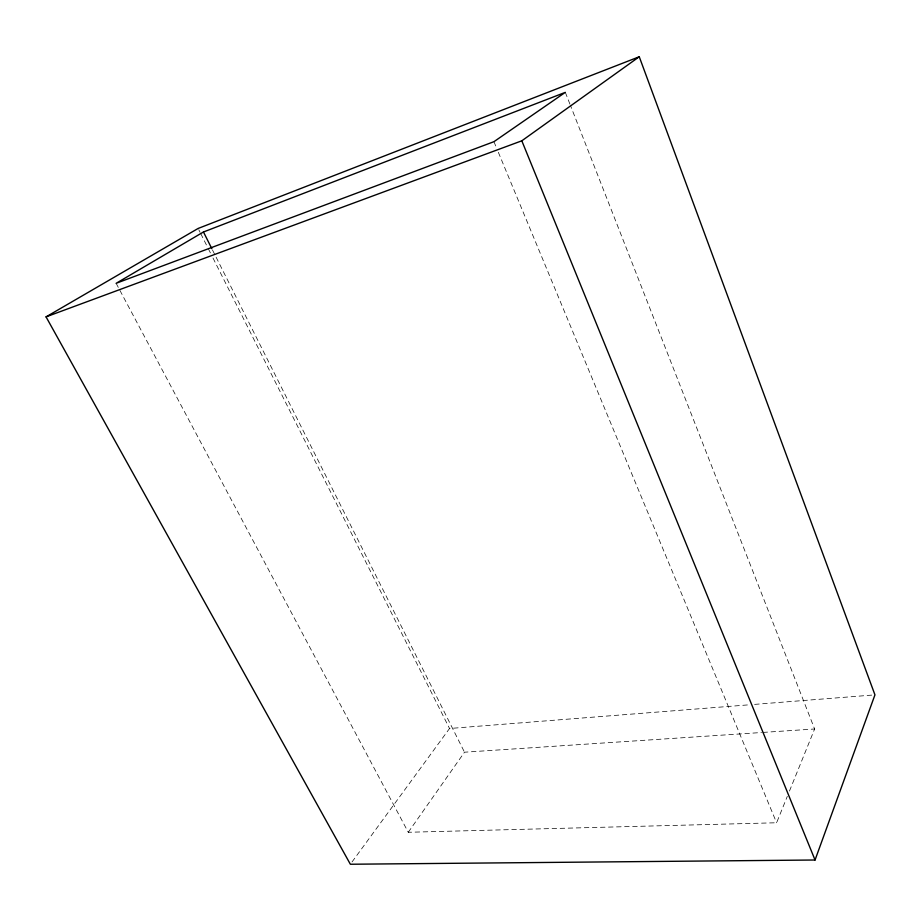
<?xml version="1.0" encoding="UTF-8"?>
<svg xmlns="http://www.w3.org/2000/svg" width="921" height="921" viewBox="0 0 921 921"><rect width="100%" height="100%" fill="white"/><g stroke="black" fill="none" stroke-linecap="round" stroke-linejoin="round"><path stroke-width="0.69" stroke-dasharray="4.61 3.45" d="M116.138 283.311L408.268 832.273L776.599 822.764L787.317 796.354M789.458 791.07L814.613 728.995L570.56 105.731M408.268 832.273L464.506 752.204L761.529 732.517M352.052 861.929L449.529 728.499L748.9 704.83M754.633 704.381L872.083 695.09M762.956 732.414L814.613 728.995M198.775 229.743L200.076 232.311M200.72 233.6L207.824 247.737M208.468 249.027L210.414 252.884M212.993 258.018L449.529 728.499M212.486 249.971L464.506 752.204M493.944 141.684L496.143 146.992M498.353 152.31L776.599 822.764M565.321 92.353L570.03 104.395"/><path stroke-width="1.38" d="M815.05 860.007L874.95 694.86L639.255 56.757L198.13 228.454L46.05 316.87L350.36 864.243L815.05 860.007L521.816 140.809L639.255 56.757M203.472 231.988L116.138 283.311L493.944 141.684L565.321 92.353L203.472 231.988L211.842 248.693M46.05 316.87L521.816 140.809"/></g></svg>
